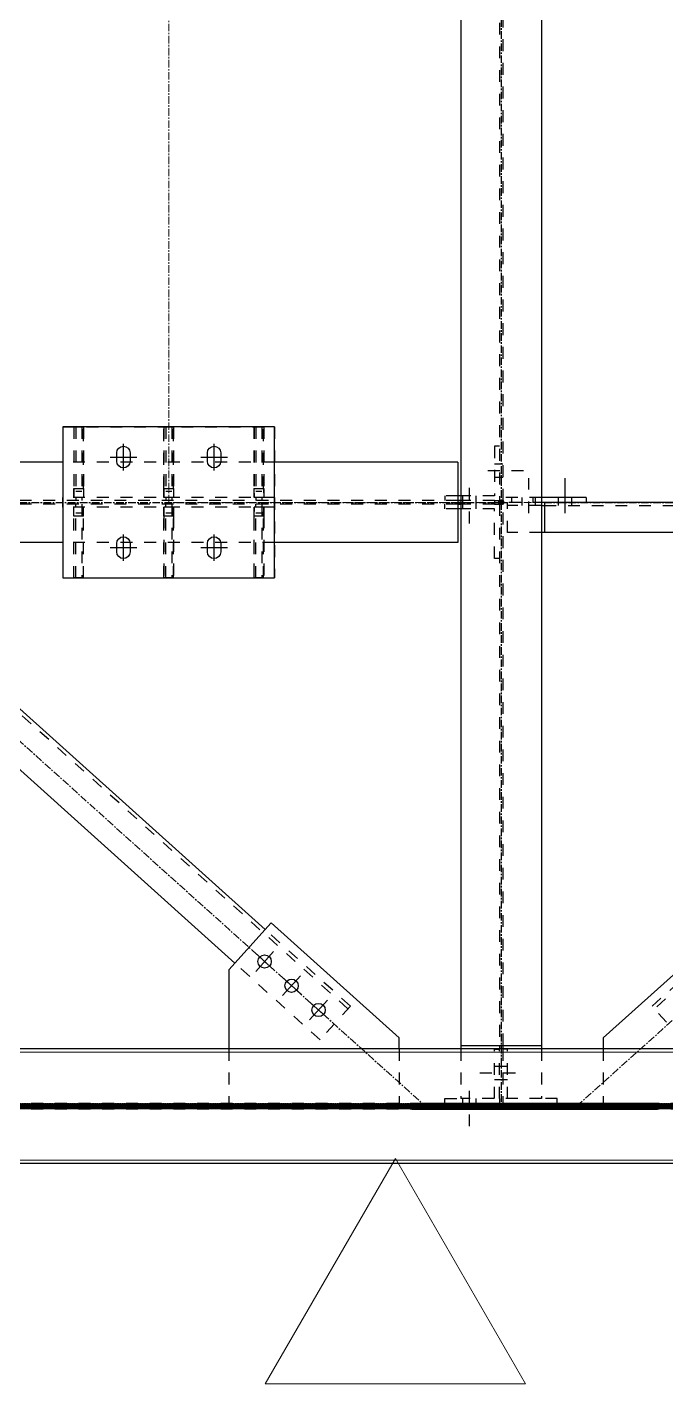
# Model space of a CAD drawing. Header units: inches. Extents: x 209270 to 234360, y -180214 to -150194.
# Drawn here: x 222828 to 223884, y -165723 to -163477 of the extents above; entities that cross this region are included whole.
import ezdxf

# ---------------------------------------------------------------- set-up
doc = ezdxf.new("R2010")
doc.units = ezdxf.units.IN
doc.header["$LTSCALE"] = 10
doc.header["$MEASUREMENT"] = 0
for name, pattern in [('CENTER', [2, 1.25, -0.25, 0.25, -0.25]), ('DXK_LINE_DOT2', [3.9198, 1.9599, -1.9599]), ('DXK_LINE_DOT5', [7.8785, 2.979, -0.9799, 0.9799, -0.9799, 0.9799, -0.9799]), ('HIDDEN', [0.375, 0.25, -0.125])]:
    doc.linetypes.add(name, pattern=pattern)
for name, color, linetype in [('_STR_0', 7, 'Continuous'), ('_STR_1', 7, 'Continuous'), ('_STR_2', 7, 'Continuous'), ('_STR_4', 7, 'Continuous')]:
    doc.layers.add(name, color=color, linetype=linetype)
for name, color, linetype, lineweight in [('CEN', 1, 'CENTER', 9), ('DIM', 42, 'Continuous', 13), ('handrail', 11, 'FENCELINE1', 9), ('HIDDEN', 3, 'HIDDEN', 9), ('MAIN OBJECT', 2, 'Continuous', 18), ('REV-C', 3, 'Continuous', 18)]:
    doc.layers.add(name, color=color, linetype=linetype, lineweight=lineweight)
doc.linetypes.add('FENCELINE1', pattern='A,0.25,-0.1,[133,arial.ttf,S=0.1,R=0,X=-0.1,Y=0],-0.1,1', length=1.45)

# ---------------------------------------------------------------- blocks, each defined once
blk = doc.blocks.new('A$C1f4f58bd')
at = {"layer": 'CEN'}
blk.add_lwpolyline([(1100, 2200), (5000, 2200), (5000, -2700), (1100, -2700)], close=True, dxfattribs=at)
blk = doc.blocks.new('A$Ca106b763')
at = {"layer": 'REV-C'}
blk.add_lwpolyline([(0, 373.2), (-215.5, 0), (215.5, 0)], close=True, dxfattribs=at)
blk = doc.blocks.new('GridLine-116860372-116905 - 114867')
at = {"layer": '_STR_2', "color": 7, "linetype": 'DXK_LINE_DOT5'}
blk.add_line((211379.7, -165263.7), (228961.1, -165263.7), dxfattribs=at)
blk = doc.blocks.new('Part-116860372-114923 - 114867')
at = {"layer": '_STR_1', "color": 6, "linetype": 'DXK_LINE_DOT2'}
for p, q in [((225205.9, -165259), (217317.9, -165259)), ((225205.9, -165268.4), (217317.9, -165268.4))]:
    blk.add_line(p, q, dxfattribs=at)
at = {"layer": '_STR_2', "color": 2, "linetype": 'Continuous'}
for p, q in [((223926.9, -165168.7), (221346.9, -165168.7)), ((223926.9, -165358.7), (221346.9, -165358.7))]:
    blk.add_line(p, q, dxfattribs=at)
at = {"layer": '_STR_4', "color": 4, "linetype": 'CENTER'}
blk.add_line((217011.9, -165263.7), (225511.9, -165263.7), dxfattribs=at)
blk = doc.blocks.new('Part-116860372-114996 - 114867')
at = {"layer": '_STR_4', "linetype": 'Continuous'}
for points in [[(223611.9, -163067.7, -1), (223611.9, -163059.7, -1)], [(223611.9, -165267.7, -1), (223611.9, -165259.7, -1)]]:
    blk.add_hatch(color=4, dxfattribs=at).paths.add_polyline_path(points)
at = {"layer": '_STR_1', "color": 6, "linetype": 'DXK_LINE_DOT2'}
for p, q in [((223545.3, -163077.6), (223545.3, -163178.2)), ((223678.5, -163077.6), (223545.3, -163077.6)), ((223609, -163077.6), (223609, -164266.5)), ((223614.7, -163077.6), (223614.7, -163178.2)), ((223678.5, -163077.6), (223678.5, -163178.2)), ((223614.7, -163183.2), (223614.7, -165163.7)), ((223609, -164266.5), (223609, -165163.7)), ((223545.3, -165168.7), (223545.3, -165251)), ((223609, -165251), (223609, -165168.7)), ((223614.7, -165168.7), (223614.7, -165251)), ((223678.5, -165168.7), (223678.5, -165251)), ((223678.5, -165251), (223545.3, -165251))]:
    blk.add_line(p, q, dxfattribs=at)
at = {"layer": '_STR_2', "color": 2, "linetype": 'Continuous'}
for p, q in [((223545.3, -163178.2), (223545.3, -165168.7)), ((223678.5, -163183.2), (223545.3, -163183.2)), ((223609, -163178.2), (223609, -163183.2)), ((223614.7, -163178.2), (223614.7, -163183.2)), ((223678.5, -163178.2), (223678.5, -165168.7)), ((223678.5, -165163.7), (223545.3, -165163.7)), ((223609, -165163.7), (223609, -165168.7)), ((223614.7, -165163.7), (223614.7, -165168.7))]:
    blk.add_line(p, q, dxfattribs=at)
at = {"layer": '_STR_4', "color": 4, "linetype": 'CENTER'}
blk.add_line((223611.9, -163063.7), (223611.9, -165263.7), dxfattribs=at)
at = {"layer": '_STR_4', "color": 4, "linetype": 'Continuous'}
for centre in [(223611.9, -163063.7), (223611.9, -165263.7)]:
    blk.add_circle(centre, 4, dxfattribs=at)
blk = doc.blocks.new('Part-116860372-116394 - 114867')
at = {"layer": '_STR_1', "color": 6, "linetype": 'DXK_LINE_DOT2'}
for p, q in [((222904.9, -164138.7), (222904.9, -164240.7)), ((222905, -164138.7), (222905, -164240.7)), ((222905, -164138.7), (222920.9, -164138.7)), ((222920.9, -164138.7), (222921, -164138.7)), ((222920.9, -164240.7), (222920.9, -164138.7)), ((222921, -164138.7), (222921, -164240.7)), ((222904.9, -164240.7), (222905, -164255.7)), ((222904.9, -164240.7), (222905, -164240.7)), ((222905, -164255.7), (222905, -164240.7)), ((222905, -164240.7), (222921, -164240.7)), ((222920.9, -164240.7), (222921, -164255.7)), ((222921, -164240.7), (222921, -164255.7)), ((222905, -164255.7), (222905, -164255.7)), ((222921, -164255.7), (222905, -164255.7))]:
    blk.add_line(p, q, dxfattribs=at)
at = {"layer": '_STR_2', "color": 2, "linetype": 'Continuous'}
for p, q in [((222905, -164138.7), (222904.9, -164138.7)), ((222904.9, -164138.7), (222904.9, -164138.7)), ((222904.9, -164138.7), (222905, -164138.7)), ((222905, -164138.7), (222905, -164138.7)), ((222905, -164138.7), (222921, -164138.7)), ((222921, -164138.7), (222921, -164138.7))]:
    blk.add_line(p, q, dxfattribs=at)
blk = doc.blocks.new('Part-116860372-115020 - 114867')
at = {"layer": '_STR_4', "linetype": 'Continuous'}
for points in [[(222514.9, -164267.7, -1), (222514.9, -164259.7, -1)], [(223611.9, -164267.7, -1), (223611.9, -164259.7, -1)]]:
    blk.add_hatch(color=4, dxfattribs=at).paths.add_polyline_path(points)
at = {"layer": '_STR_1', "color": 6, "linetype": 'DXK_LINE_DOT2'}
for p, q in [((223236.9, -164197.1), (222886.9, -164197.1)), ((222525.7, -164260.8), (222525.7, -164266.5)), ((222581.5, -164260.8), (222525.7, -164260.8)), ((223540.3, -164260.8), (222586.5, -164260.8)), ((223601, -164260.8), (223545.3, -164260.8)), ((223601, -164260.8), (223601, -164266.5)), ((222581.5, -164266.5), (222525.7, -164266.5)), ((223540.3, -164266.5), (222586.5, -164266.5)), ((223601, -164266.5), (223545.3, -164266.5)), ((223236.9, -164330.3), (222886.9, -164330.3))]:
    blk.add_line(p, q, dxfattribs=at)
at = {"layer": '_STR_2', "color": 2, "linetype": 'Continuous'}
for p, q in [((222586.5, -164197.1), (222586.5, -164330.3)), ((222886.9, -164197.1), (222586.5, -164197.1)), ((223540.3, -164197.1), (223236.9, -164197.1)), ((223540.3, -164197.1), (223540.3, -164330.3)), ((222586.5, -164260.8), (222581.5, -164260.8)), ((223545.3, -164260.8), (223540.3, -164260.8)), ((222586.5, -164266.5), (222581.5, -164266.5)), ((223545.3, -164266.5), (223540.3, -164266.5)), ((222886.9, -164330.3), (222586.5, -164330.3)), ((223540.3, -164330.3), (223236.9, -164330.3))]:
    blk.add_line(p, q, dxfattribs=at)
at = {"layer": '_STR_4', "color": 4, "linetype": 'CENTER'}
blk.add_line((222514.9, -164263.7), (223611.9, -164263.7), dxfattribs=at)
at = {"layer": '_STR_4', "color": 4, "linetype": 'Continuous'}
for centre in [(222514.9, -164263.7), (223611.9, -164263.7)]:
    blk.add_circle(centre, 4, dxfattribs=at)
blk = doc.blocks.new('Part-116860372-115024 - 114867')
at = {"layer": '_STR_4', "linetype": 'Continuous'}
for points in [[(223611.9, -164267.7, -1), (223611.9, -164259.7, -1)], [(224711.9, -164267.7, -1), (224711.9, -164259.7, -1)]]:
    blk.add_hatch(color=4, dxfattribs=at).paths.add_polyline_path(points)
at = {"layer": '_STR_1', "color": 6, "linetype": 'DXK_LINE_DOT2'}
for p, q in [((223622.7, -164313.7), (223622.7, -164263.7)), ((223683.5, -164263.7), (223622.7, -164263.7)), ((224701, -164263.7), (224640.3, -164263.7)), ((224701, -164313.7), (224701, -164263.7)), ((223678.5, -164268.7), (223622.7, -164268.7)), ((223683.5, -164268.7), (224640.3, -164268.7)), ((224701, -164268.7), (224645.3, -164268.7)), ((223678.5, -164313.7), (223622.7, -164313.7)), ((224701, -164313.7), (224645.3, -164313.7))]:
    blk.add_line(p, q, dxfattribs=at)
at = {"layer": '_STR_2', "color": 2, "linetype": 'Continuous'}
for p, q in [((224640.3, -164263.7), (223683.5, -164263.7)), ((223683.5, -164263.7), (223683.5, -164313.7)), ((224640.3, -164263.7), (224640.3, -164313.7)), ((223678.5, -164268.7), (223683.5, -164268.7)), ((224645.3, -164268.7), (224640.3, -164268.7)), ((224645.3, -164313.7), (223678.5, -164313.7))]:
    blk.add_line(p, q, dxfattribs=at)
at = {"layer": '_STR_4', "color": 4, "linetype": 'CENTER'}
for p, q in [((223611.9, -164263.7), (223622.7, -164263.7)), ((223683.5, -164263.7), (224640.3, -164263.7)), ((224701, -164263.7), (224711.9, -164263.7))]:
    blk.add_line(p, q, dxfattribs=at)
at = {"layer": '_STR_4', "color": 4, "linetype": 'Continuous'}
for centre in [(223611.9, -164263.7), (224711.9, -164263.7)]:
    blk.add_circle(centre, 4, dxfattribs=at)
blk = doc.blocks.new('Part-116860372-116139 - 114867')
at = {"layer": '_STR_1', "color": 6, "linetype": 'DXK_LINE_DOT2'}
for p, q in [((223161.1, -165168.7), (223161.1, -165259)), ((223443.3, -165168.7), (223443.3, -165259))]:
    blk.add_line(p, q, dxfattribs=at)
at = {"layer": '_STR_2', "color": 2, "linetype": 'Continuous'}
for p, q in [((223231.4, -164959.7), (223161.1, -165037.7)), ((223443.3, -165150.6), (223231.4, -164959.7)), ((223161.1, -165037.7), (223161.1, -165168.7)), ((223443.3, -165168.7), (223443.3, -165150.6))]:
    blk.add_line(p, q, dxfattribs=at)
blk = doc.blocks.new('Part-116860372-115071 - 114867')
at = {"layer": '_STR_4', "linetype": 'Continuous'}
for points in [[(222514.9, -164392.7, -1), (222514.9, -164384.7, -1)], [(223486.9, -165267.7, -1), (223486.9, -165259.7, -1)]]:
    blk.add_hatch(color=4, dxfattribs=at).paths.add_polyline_path(points)
at = {"layer": '_STR_1', "color": 6, "linetype": 'DXK_LINE_DOT2'}
for p, q in [((222646.6, -164453.5), (222596.5, -164509.2)), ((223358.5, -165102.4), (222642.6, -164458)), ((222646.6, -164453.5), (222787.9, -164580.6)), ((222737.7, -164636.4), (222596.5, -164509.2)), ((223362.5, -165097.9), (223221.3, -164970.8)), ((223312.4, -165153.7), (223171.1, -165026.6)), ((223362.5, -165097.9), (223312.4, -165153.7))]:
    blk.add_line(p, q, dxfattribs=at)
at = {"layer": '_STR_2', "color": 2, "linetype": 'Continuous'}
for p, q in [((223221.3, -164970.8), (222787.9, -164580.6)), ((223171.1, -165026.6), (222737.7, -164636.4))]:
    blk.add_line(p, q, dxfattribs=at)
at = {"layer": '_STR_4', "color": 4, "linetype": 'CENTER'}
blk.add_line((222514.9, -164388.7), (223486.9, -165263.7), dxfattribs=at)
at = {"layer": '_STR_4', "color": 4, "linetype": 'Continuous'}
for centre in [(222514.9, -164388.7), (223486.9, -165263.7)]:
    blk.add_circle(centre, 4, dxfattribs=at)
blk = doc.blocks.new('Part-116860372-115072 - 114867')
at = {"layer": '_STR_4', "linetype": 'Continuous'}
for points in [[(224711.9, -164392.7, -1), (224711.9, -164384.7, -1)], [(223736.9, -165267.7, -1), (223736.9, -165259.7, -1)]]:
    blk.add_hatch(color=4, dxfattribs=at).paths.add_polyline_path(points)
at = {"layer": '_STR_1', "color": 6, "linetype": 'DXK_LINE_DOT2'}
for p, q in [((224584.2, -164457.6), (223865.7, -165102.3)), ((224580.2, -164453.1), (224438.8, -164580)), ((224580.2, -164453.1), (224630.3, -164508.9)), ((224630.3, -164508.9), (224488.9, -164635.8)), ((223861.7, -165097.9), (224003.1, -164971)), ((224053.2, -165026.8), (223911.8, -165153.7)), ((223911.8, -165153.7), (223861.7, -165097.9))]:
    blk.add_line(p, q, dxfattribs=at)
at = {"layer": '_STR_2', "color": 2, "linetype": 'Continuous'}
for p, q in [((224438.8, -164580), (224003.1, -164971)), ((224488.9, -164635.8), (224053.2, -165026.8))]:
    blk.add_line(p, q, dxfattribs=at)
at = {"layer": '_STR_4', "color": 4, "linetype": 'CENTER'}
blk.add_line((223736.9, -165263.7), (224711.9, -164388.7), dxfattribs=at)
at = {"layer": '_STR_4', "color": 4, "linetype": 'Continuous'}
for centre in [(224711.9, -164388.7), (223736.9, -165263.7)]:
    blk.add_circle(centre, 4, dxfattribs=at)
blk = doc.blocks.new('Part-116860372-115235 - 114867')
at = {"layer": '_STR_1', "color": 6, "linetype": 'DXK_LINE_DOT2'}
for p, q in [((223622.7, -165169), (223614.7, -165169)), ((223622.7, -165251), (223622.7, -165169)), ((223614.7, -165251), (223614.7, -165259)), ((223704.7, -165251), (223678.5, -165251)), ((223704.7, -165259), (223704.7, -165251))]:
    blk.add_line(p, q, dxfattribs=at)
blk = doc.blocks.new('Part-116860372-115234 - 114867')
at = {"layer": '_STR_1', "color": 6, "linetype": 'DXK_LINE_DOT2'}
for p, q in [((223601, -165251), (223601, -165169)), ((223601, -165169), (223609, -165169)), ((223519, -165259), (223519, -165251)), ((223519, -165251), (223545.3, -165251)), ((223609, -165251), (223609, -165259))]:
    blk.add_line(p, q, dxfattribs=at)
blk = doc.blocks.new('Bolt-116860372-115236 - 114867')
at = {"layer": '_STR_1', "color": 1, "linetype": 'DXK_LINE_DOT2'}
for p, q in [((223609, -165198), (223601, -165198)), ((223614.7, -165198), (223609, -165198)), ((223622.7, -165198), (223614.7, -165198)), ((223635.7, -165209), (223567.7, -165209)), ((223609, -165220), (223601, -165220)), ((223614.7, -165220), (223609, -165220)), ((223622.7, -165220), (223614.7, -165220))]:
    blk.add_line(p, q, dxfattribs=at)
blk = doc.blocks.new('Part-116860372-150037 - 114867')
at = {"layer": '_STR_1', "color": 6, "linetype": 'DXK_LINE_DOT2'}
for p, q in [((223206, -164388.7), (223206, -164266.5)), ((223216, -164281.5), (223206, -164281.5)), ((223216, -164266.5), (223216, -164388.7)), ((223206, -164388.7), (223216, -164388.7))]:
    blk.add_line(p, q, dxfattribs=at)
blk = doc.blocks.new('Bolt-116860372-115286 - 114867')
at = {"layer": '_STR_1', "color": 1, "linetype": 'DXK_LINE_DOT2'}
for p, q in [((223548, -165251), (223548, -165259)), ((223559, -165238), (223559, -165301)), ((223570, -165251), (223570, -165259)), ((223548, -165259), (223548, -165268.4)), ((223570, -165259), (223570, -165268.4))]:
    blk.add_line(p, q, dxfattribs=at)
blk = doc.blocks.new('Part-116860372-115293 - 114867')
at = {"layer": '_STR_1', "color": 6, "linetype": 'DXK_LINE_DOT2'}
for p, q in [((223519, -164274.5), (223519, -164266.5)), ((223540.3, -164274.5), (223519, -164274.5)), ((223540.3, -164266.5), (223545.3, -164266.5)), ((223601, -164274.5), (223545.3, -164274.5)), ((223601, -164266.5), (223609, -164266.5)), ((223601, -164356.5), (223601, -164274.5)), ((223609, -164356.5), (223601, -164356.5))]:
    blk.add_line(p, q, dxfattribs=at)
at = {"layer": '_STR_2', "color": 2, "linetype": 'Continuous'}
blk.add_line((223545.3, -164274.5), (223540.3, -164274.5), dxfattribs=at)
blk = doc.blocks.new('Part-116860372-115294 - 114867')
at = {"layer": '_STR_1', "color": 6, "linetype": 'DXK_LINE_DOT2'}
for p, q in [((223609, -164170.8), (223601, -164170.8)), ((223601, -164170.8), (223601, -164252.8)), ((223519, -164252.8), (223519, -164260.8)), ((223540.3, -164252.8), (223519, -164252.8)), ((223540.3, -164260.8), (223545.3, -164260.8)), ((223601, -164252.8), (223545.3, -164252.8)), ((223601, -164260.8), (223609, -164260.8))]:
    blk.add_line(p, q, dxfattribs=at)
at = {"layer": '_STR_2', "color": 2, "linetype": 'Continuous'}
blk.add_line((223545.3, -164252.8), (223540.3, -164252.8), dxfattribs=at)
blk = doc.blocks.new('Bolt-116860372-115295 - 114867')
at = {"layer": '_STR_1', "color": 1, "linetype": 'DXK_LINE_DOT2'}
for p, q in [((223559, -164239.8), (223559, -164307.8)), ((223548, -164252.8), (223548, -164260.8)), ((223548, -164260.8), (223548, -164266.5)), ((223570, -164252.8), (223570, -164260.8)), ((223570, -164260.8), (223570, -164266.5)), ((223548, -164266.5), (223548, -164274.5)), ((223570, -164266.5), (223570, -164274.5))]:
    blk.add_line(p, q, dxfattribs=at)
blk = doc.blocks.new('Bolt-116860372-115300 - 114867')
at = {"layer": '_STR_1', "color": 1, "linetype": 'DXK_LINE_DOT2'}
for p, q in [((223589.9, -164210.8), (223652.9, -164210.8)), ((223601, -164199.8), (223609, -164199.8)), ((223609, -164199.8), (223614.7, -164199.8)), ((223601, -164221.8), (223609, -164221.8)), ((223609, -164221.8), (223614.7, -164221.8))]:
    blk.add_line(p, q, dxfattribs=at)
blk = doc.blocks.new('Part-116860372-116393 - 114867')
at = {"layer": '_STR_2', "color": 2, "linetype": 'Continuous'}
for p, q in [((222886.9, -164138.7), (222886.9, -164388.7)), ((223236.9, -164138.7), (222886.9, -164138.7)), ((223236.9, -164388.7), (223236.9, -164138.7)), ((222886.9, -164388.7), (223236.9, -164388.7))]:
    blk.add_line(p, q, dxfattribs=at)
blk = doc.blocks.new('Part-116860372-116391 - 114867')
at = {"layer": '_STR_1', "color": 6, "linetype": 'DXK_LINE_DOT2'}
for p, q in [((222886.9, -164271.7), (222886.9, -164255.7)), ((222886.9, -164271.7), (222886.9, -164255.7)), ((222886.9, -164255.7), (222886.9, -164255.7)), ((223236.9, -164255.7), (222886.9, -164255.7)), ((223236.9, -164271.7), (223236.9, -164255.7)), ((222886.9, -164271.7), (222886.9, -164271.7)), ((223236.9, -164271.7), (222886.9, -164271.7))]:
    blk.add_line(p, q, dxfattribs=at)
at = {"layer": '_STR_2', "color": 2, "linetype": 'Continuous'}
for p, q in [((223236.9, -164255.7), (223236.9, -164255.7)), ((223236.9, -164255.7), (223236.9, -164271.7)), ((223236.9, -164271.7), (223236.9, -164271.7))]:
    blk.add_line(p, q, dxfattribs=at)
blk = doc.blocks.new('Part-116860372-116399 - 114867')
at = {"layer": '_STR_1', "color": 6, "linetype": 'DXK_LINE_DOT2'}
for p, q in [((222904.9, -164286.7), (222905, -164271.7)), ((222904.9, -164286.7), (222905, -164286.7)), ((222904.9, -164388.7), (222904.9, -164286.7)), ((222921, -164271.7), (222905, -164271.7)), ((222905, -164286.7), (222905, -164271.7)), ((222921, -164286.7), (222905, -164286.7)), ((222905, -164388.7), (222905, -164286.7)), ((222920.9, -164286.7), (222921, -164271.7)), ((222920.9, -164388.7), (222920.9, -164286.7)), ((222921, -164286.7), (222921, -164271.7)), ((222921, -164271.7), (222921, -164271.7)), ((222921, -164388.7), (222921, -164286.7)), ((222905, -164388.7), (222920.9, -164388.7)), ((222920.9, -164388.7), (222921, -164388.7))]:
    blk.add_line(p, q, dxfattribs=at)
at = {"layer": '_STR_2', "color": 2, "linetype": 'Continuous'}
for p, q in [((222904.9, -164388.7), (222905, -164388.7)), ((222904.9, -164388.7), (222905, -164388.7)), ((222904.9, -164388.7), (222904.9, -164388.7)), ((222921, -164388.7), (222905, -164388.7)), ((222905, -164388.7), (222905, -164388.7)), ((222921, -164388.7), (222921, -164388.7))]:
    blk.add_line(p, q, dxfattribs=at)
blk = doc.blocks.new('Part-116860372-150038 - 114867')
at = {"layer": '_STR_1', "color": 6, "linetype": 'DXK_LINE_DOT2'}
for p, q in [((223206, -164138.7), (223206, -164260.8)), ((223206, -164138.7), (223216, -164138.7)), ((223216, -164138.7), (223216, -164260.8)), ((223216, -164245.8), (223206, -164245.8))]:
    blk.add_line(p, q, dxfattribs=at)
blk = doc.blocks.new('Part-116860372-150036 - 114867')
at = {"layer": '_STR_1', "color": 6, "linetype": 'DXK_LINE_DOT2'}
for p, q in [((223056.9, -164138.7), (223056.9, -164260.8)), ((223066.9, -164138.7), (223066.9, -164260.8)), ((223066.9, -164245.8), (223056.9, -164245.8))]:
    blk.add_line(p, q, dxfattribs=at)
at = {"layer": '_STR_2', "color": 2, "linetype": 'Continuous'}
for p, q in [((223056.9, -164138.7), (223056.9, -164138.7)), ((223066.9, -164138.7), (223056.9, -164138.7)), ((223066.9, -164138.7), (223066.9, -164138.7))]:
    blk.add_line(p, q, dxfattribs=at)
blk = doc.blocks.new('Part-116860372-115659 - 114867')
at = {"layer": '_STR_1', "color": 6, "linetype": 'DXK_LINE_DOT2'}
for p, q in [((223678.5, -164255.7), (223614.7, -164255.7)), ((223629.7, -164263.7), (223629.7, -164255.7)), ((223664.7, -164263.7), (223664.7, -164255.7))]:
    blk.add_line(p, q, dxfattribs=at)
at = {"layer": '_STR_2', "color": 2, "linetype": 'Continuous'}
for p, q in [((223752.7, -164255.7), (223678.5, -164255.7)), ((223683.5, -164263.7), (223678.5, -164263.7)), ((223752.7, -164255.7), (223752.7, -164263.7))]:
    blk.add_line(p, q, dxfattribs=at)
blk = doc.blocks.new('Bolt-116860372-115660 - 114867')
at = {"layer": '_STR_1', "color": 1, "linetype": 'DXK_LINE_DOT2'}
for p, q in [((223657.7, -164281.7), (223657.7, -164223.7)), ((223646.7, -164263.7), (223646.7, -164255.7)), ((223646.7, -164268.7), (223646.7, -164263.7)), ((223668.7, -164263.7), (223668.7, -164255.7)), ((223668.7, -164268.7), (223668.7, -164263.7))]:
    blk.add_line(p, q, dxfattribs=at)
at = {"layer": '_STR_2', "color": 1, "linetype": 'Continuous'}
for p, q in [((223717.7, -164281.7), (223717.7, -164223.7)), ((223706.7, -164263.7), (223706.7, -164255.7)), ((223706.7, -164268.7), (223706.7, -164263.7)), ((223728.7, -164263.7), (223728.7, -164255.7)), ((223728.7, -164268.7), (223728.7, -164263.7))]:
    blk.add_line(p, q, dxfattribs=at)
blk = doc.blocks.new('Part-116860372-116398 - 114867')
at = {"layer": '_STR_1', "color": 6, "linetype": 'DXK_LINE_DOT2'}
for p, q in [((223203, -164271.7), (223202.9, -164286.7)), ((223203, -164286.7), (223202.9, -164286.7)), ((223202.9, -164286.7), (223202.9, -164388.7)), ((223219, -164271.7), (223203, -164271.7)), ((223203, -164286.7), (223203, -164271.7)), ((223219, -164286.7), (223203, -164286.7)), ((223203, -164388.7), (223203, -164286.7)), ((223218.9, -164286.7), (223219, -164271.7)), ((223218.9, -164388.7), (223218.9, -164286.7)), ((223219, -164271.7), (223219, -164286.7)), ((223219, -164271.7), (223219, -164271.7)), ((223219, -164286.7), (223219, -164388.7)), ((223203, -164388.7), (223218.9, -164388.7)), ((223218.9, -164388.7), (223219, -164388.7))]:
    blk.add_line(p, q, dxfattribs=at)
at = {"layer": '_STR_2', "color": 2, "linetype": 'Continuous'}
for p in [(223202.9, -164388.7), (223202.9, -164388.7), (223219, -164388.7)]:
    blk.add_line(p, (223203, -164388.7), dxfattribs=at)
blk = doc.blocks.new('Part-116860372-116396 - 114867')
at = {"layer": '_STR_1', "color": 6, "linetype": 'DXK_LINE_DOT2'}
for p, q in [((223053.9, -164240.7), (223053.9, -164138.7)), ((223053.9, -164138.7), (223053.9, -164138.7)), ((223053.9, -164138.7), (223053.9, -164240.7)), ((223053.9, -164138.7), (223069.9, -164138.7)), ((223053.9, -164138.7), (223053.9, -164138.7)), ((223069.9, -164138.7), (223069.9, -164240.7)), ((223069.9, -164138.7), (223069.9, -164138.7)), ((223069.9, -164240.7), (223069.9, -164138.7)), ((223053.9, -164255.7), (223053.9, -164240.7)), ((223053.9, -164240.7), (223053.9, -164255.7)), ((223053.9, -164240.7), (223069.9, -164240.7)), ((223053.9, -164240.7), (223053.9, -164240.7)), ((223069.9, -164240.7), (223069.9, -164255.7)), ((223069.9, -164240.7), (223069.9, -164255.7)), ((223053.9, -164255.7), (223053.9, -164255.7)), ((223069.9, -164255.7), (223053.9, -164255.7))]:
    blk.add_line(p, q, dxfattribs=at)
blk = doc.blocks.new('Part-116860372-116392 - 114867')
at = {"layer": '_STR_1', "color": 6, "linetype": 'DXK_LINE_DOT2'}
for p, q in [((223202.9, -164138.7), (223202.9, -164240.7)), ((223203, -164138.7), (223203, -164240.7)), ((223203, -164138.7), (223218.9, -164138.7)), ((223218.9, -164138.7), (223219, -164138.7)), ((223218.9, -164240.7), (223218.9, -164138.7)), ((223219, -164138.7), (223219, -164240.7)), ((223202.9, -164240.7), (223203, -164255.7)), ((223202.9, -164240.7), (223203, -164240.7)), ((223203, -164255.7), (223203, -164240.7)), ((223203, -164240.7), (223219, -164240.7)), ((223218.9, -164240.7), (223219, -164255.7)), ((223219, -164240.7), (223219, -164255.7)), ((223203, -164255.7), (223203, -164255.7)), ((223219, -164255.7), (223203, -164255.7))]:
    blk.add_line(p, q, dxfattribs=at)
at = {"layer": '_STR_2', "color": 2, "linetype": 'Continuous'}
for p, q in [((223203, -164138.7), (223202.9, -164138.7)), ((223202.9, -164138.7), (223202.9, -164138.7)), ((223202.9, -164138.7), (223203, -164138.7)), ((223203, -164138.7), (223203, -164138.7)), ((223203, -164138.7), (223219, -164138.7)), ((223219, -164138.7), (223219, -164138.7))]:
    blk.add_line(p, q, dxfattribs=at)
blk = doc.blocks.new('Bolt-116860372-116140 - 114867')
at = {"layer": '_STR_2', "color": 1, "linetype": 'Continuous'}
for p, q in [((223204.2, -165009.3), (223236.9, -165038.7)), ((223205.9, -165040.3), (223235.3, -165007.6)), ((223248.8, -165049.4), (223281.5, -165078.8)), ((223250.4, -165080.5), (223279.9, -165047.8)), ((223293.4, -165089.5), (223326.1, -165119)), ((223295, -165120.6), (223324.5, -165087.9))]:
    blk.add_line(p, q, dxfattribs=at)
for centre in [(223220.6, -165024), (223265.2, -165064.1), (223309.8, -165104.3)]:
    blk.add_circle(centre, 11, dxfattribs=at)
blk = doc.blocks.new('Part-116860372-116142 - 114867')
at = {"layer": '_STR_1', "color": 6, "linetype": 'DXK_LINE_DOT2'}
for p, q in [((224063.3, -165123.7), (224063.3, -165259)), ((223780.6, -165168.7), (223780.6, -165259))]:
    blk.add_line(p, q, dxfattribs=at)
at = {"layer": '_STR_2', "color": 2, "linetype": 'Continuous'}
for p, q in [((223993.1, -164959.8), (223780.6, -165150.6)), ((224063.3, -165037.9), (223993.1, -164959.8)), ((224063.3, -165037.9), (224063.3, -165123.7)), ((223780.6, -165150.6), (223780.6, -165168.7))]:
    blk.add_line(p, q, dxfattribs=at)
blk = doc.blocks.new('Part-116860372-116397 - 114867')
at = {"layer": '_STR_1', "color": 6, "linetype": 'DXK_LINE_DOT2'}
for p, q in [((222886.9, -164138.7), (222886.9, -164388.7)), ((222886.9, -164138.7), (223236.9, -164138.7)), ((223236.9, -164138.7), (223236.9, -164388.7)), ((222886.9, -164388.7), (223236.9, -164388.7))]:
    blk.add_line(p, q, dxfattribs=at)
blk = doc.blocks.new('Part-116860372-150040 - 114867')
at = {"layer": '_STR_1', "color": 6, "linetype": 'DXK_LINE_DOT2'}
for p, q in [((222908, -164138.7), (222908, -164260.8)), ((222908, -164138.7), (222918, -164138.7)), ((222918, -164138.7), (222918, -164260.8)), ((222918, -164245.8), (222908, -164245.8))]:
    blk.add_line(p, q, dxfattribs=at)
blk = doc.blocks.new('Bolt-116860372-116395 - 114867')
at = {"layer": '_STR_2', "color": 1, "linetype": 'Continuous'}
for p, q in [((222976.7, -164177.5), (222979.1, -164173.9)), ((222979.1, -164173.9), (222982.7, -164171.5)), ((222982.7, -164171.5), (222986.9, -164170.7)), ((222986.9, -164210.7), (222986.9, -164166.7)), ((222986.9, -164170.7), (222986.9, -164170.7)), ((222986.9, -164170.7), (222991.1, -164171.5)), ((222991.1, -164171.5), (222994.6, -164173.9)), ((222994.6, -164173.9), (222997, -164177.5)), ((223126.7, -164177.5), (223129.1, -164173.9)), ((223129.1, -164173.9), (223132.7, -164171.6)), ((223132.7, -164171.6), (223136.9, -164170.7)), ((223136.9, -164210.7), (223136.9, -164166.7)), ((223136.9, -164170.7), (223136.9, -164170.7)), ((223136.9, -164170.7), (223141.1, -164171.6)), ((223141.1, -164171.6), (223144.6, -164173.9)), ((223144.6, -164173.9), (223147, -164177.5)), ((222964.9, -164188.7), (223008.9, -164188.7)), ((222975.9, -164181.7), (222976.7, -164177.5)), ((222975.9, -164195.7), (222975.9, -164181.7)), ((222976.7, -164199.9), (222975.9, -164195.7)), ((222997, -164177.5), (222997.9, -164181.7)), ((222997.9, -164195.7), (222997, -164199.9)), ((222997.9, -164181.7), (222997.9, -164195.7)), ((223114.9, -164188.7), (223158.9, -164188.7)), ((223125.9, -164181.7), (223126.7, -164177.5)), ((223125.9, -164195.7), (223125.9, -164181.7)), ((223126.7, -164199.9), (223125.9, -164195.7)), ((223147, -164177.5), (223147.9, -164181.7)), ((223147.9, -164195.7), (223147, -164199.9)), ((223147.9, -164181.7), (223147.9, -164195.7)), ((222979.1, -164203.5), (222976.7, -164199.9)), ((222982.7, -164205.9), (222979.1, -164203.5)), ((222986.9, -164206.7), (222982.7, -164205.9)), ((222991.1, -164205.9), (222986.9, -164206.7)), ((222986.9, -164206.7), (222986.9, -164206.7)), ((222994.6, -164203.5), (222991.1, -164205.9)), ((222997, -164199.9), (222994.6, -164203.5)), ((223129.1, -164203.5), (223126.7, -164199.9)), ((223132.7, -164205.9), (223129.1, -164203.5)), ((223136.9, -164206.7), (223132.7, -164205.9)), ((223141.1, -164205.9), (223136.9, -164206.7)), ((223136.9, -164206.7), (223136.9, -164206.7)), ((223144.6, -164203.5), (223141.1, -164205.9)), ((223147, -164199.9), (223144.6, -164203.5)), ((222975.9, -164331.7), (222976.7, -164327.5)), ((222975.9, -164345.7), (222975.9, -164331.7)), ((222976.7, -164327.5), (222979.1, -164323.9)), ((222979.1, -164323.9), (222982.6, -164321.5)), ((222982.6, -164321.5), (222986.9, -164320.7)), ((222986.9, -164360.7), (222986.9, -164316.7)), ((222986.9, -164320.7), (222986.9, -164320.7)), ((222986.9, -164320.7), (222991.1, -164321.5)), ((222991.1, -164321.5), (222994.6, -164323.9)), ((222994.6, -164323.9), (222997, -164327.5)), ((222997, -164327.5), (222997.9, -164331.7)), ((222997.9, -164331.7), (222997.9, -164345.7)), ((223125.9, -164331.7), (223126.7, -164327.5)), ((223125.9, -164345.7), (223125.9, -164331.7)), ((223126.7, -164327.5), (223129.1, -164323.9)), ((223129.1, -164323.9), (223132.6, -164321.6)), ((223132.6, -164321.6), (223136.9, -164320.7)), ((223136.9, -164360.7), (223136.9, -164316.7)), ((223136.9, -164320.7), (223136.9, -164320.7)), ((223136.9, -164320.7), (223141.1, -164321.6)), ((223141.1, -164321.6), (223144.6, -164323.9)), ((223144.6, -164323.9), (223147, -164327.5)), ((223147, -164327.5), (223147.9, -164331.7)), ((223147.9, -164331.7), (223147.9, -164345.7)), ((222964.9, -164338.7), (223008.9, -164338.7)), ((222976.7, -164349.9), (222975.9, -164345.7)), ((222979.1, -164353.5), (222976.7, -164349.9)), ((222982.6, -164355.9), (222979.1, -164353.5)), ((222994.6, -164353.5), (222991.1, -164355.9)), ((222997, -164349.9), (222994.6, -164353.5)), ((222997.9, -164345.7), (222997, -164349.9)), ((223114.9, -164338.7), (223158.9, -164338.7)), ((223126.7, -164349.9), (223125.9, -164345.7)), ((223129.1, -164353.5), (223126.7, -164349.9)), ((223132.6, -164355.9), (223129.1, -164353.5)), ((223144.6, -164353.5), (223141.1, -164355.9)), ((223147, -164349.9), (223144.6, -164353.5)), ((223147.9, -164345.7), (223147, -164349.9)), ((222986.9, -164356.7), (222982.6, -164355.9)), ((222991.1, -164355.9), (222986.9, -164356.7)), ((222986.9, -164356.7), (222986.9, -164356.7)), ((223136.9, -164356.7), (223132.6, -164355.9)), ((223141.1, -164355.9), (223136.9, -164356.7)), ((223136.9, -164356.7), (223136.9, -164356.7))]:
    blk.add_line(p, q, dxfattribs=at)
blk = doc.blocks.new('Part-116860372-116400 - 114867')
at = {"layer": '_STR_1', "color": 6, "linetype": 'DXK_LINE_DOT2'}
for p, q in [((223069.9, -164271.7), (223053.9, -164271.7)), ((223053.9, -164286.7), (223053.9, -164271.7)), ((223053.9, -164271.7), (223053.9, -164286.7)), ((223069.9, -164286.7), (223053.9, -164286.7)), ((223053.9, -164388.7), (223053.9, -164286.7)), ((223053.9, -164286.7), (223053.9, -164286.7)), ((223053.9, -164286.7), (223053.9, -164388.7)), ((223069.9, -164271.7), (223069.9, -164286.7)), ((223069.9, -164286.7), (223069.9, -164271.7)), ((223069.9, -164271.7), (223069.9, -164271.7)), ((223069.9, -164286.7), (223069.9, -164388.7)), ((223069.9, -164388.7), (223069.9, -164286.7)), ((223069.9, -164388.7), (223053.9, -164388.7)), ((223053.9, -164388.7), (223053.9, -164388.7)), ((223053.9, -164388.7), (223053.9, -164388.7)), ((223069.9, -164388.7), (223069.9, -164388.7))]:
    blk.add_line(p, q, dxfattribs=at)
blk = doc.blocks.new('Part-116860372-116419 - 114867')
at = {"layer": '_STR_1', "color": 6, "linetype": 'DXK_LINE_DOT2'}
for p, q in [((223056.9, -164388.7), (223056.9, -164266.5)), ((223066.9, -164281.5), (223056.9, -164281.5)), ((223066.9, -164266.5), (223066.9, -164388.7)), ((223056.9, -164388.7), (223066.9, -164388.7))]:
    blk.add_line(p, q, dxfattribs=at)
blk = doc.blocks.new('Part-116860372-116881 - 114867')
at = {"layer": '_STR_2', "color": 2, "linetype": 'Continuous'}
for p, q in [((223463.9, -165258.7), (223870.8, -165258.7)), ((223463.9, -165258.7), (223463.9, -165268.7)), ((223463.9, -165268.7), (223870.8, -165268.7)), ((223622.2, -165268.7), (223622.2, -165258.7)), ((223870.8, -165258.7), (223870.8, -165268.7))]:
    blk.add_line(p, q, dxfattribs=at)
blk = doc.blocks.new('Part-116860372-150039 - 114867')
at = {"layer": '_STR_1', "color": 6, "linetype": 'DXK_LINE_DOT2'}
for p, q in [((222908, -164388.7), (222908, -164266.5)), ((222918, -164281.5), (222908, -164281.5)), ((222918, -164266.5), (222918, -164388.7)), ((222908, -164388.7), (222918, -164388.7))]:
    blk.add_line(p, q, dxfattribs=at)

msp = doc.modelspace()

# ---------------------------------------------------------------- linework, layer by layer
at = {"layer": 'CEN'}
msp.add_line((217212.2, -165263.7), (228311.6, -165263.7), dxfattribs=at)
at = {"layer": 'CEN', "elevation": 0.8}
msp.add_lwpolyline([(217011.9, -155263.7), (228511.9, -155263.7), (228511.9, -165263.7), (217011.9, -165263.7)], close=True, dxfattribs=at)
msp.add_lwpolyline([(217011.9, -165263.7), (217011.9, -165263.7), (228511.9, -165263.7), (228511.9, -165268.7)], dxfattribs=at)
at = {"layer": 'handrail', "const_width": 10}
msp.add_lwpolyline([(217011.9, -157988.4), (217011.9, -165263.7), (228511.9, -165263.7), (228511.9, -163968.7)], dxfattribs=at)
at = {"layer": 'HIDDEN', "elevation": 0}
msp.add_lwpolyline([(228307.2, -165268.1), (217216.6, -165268.1), (217216.6, -165259.3), (228307.2, -165259.3)], close=True, dxfattribs=at)
at = {"layer": 'MAIN OBJECT', "elevation": 0}
msp.add_lwpolyline([(228307.2, -165353.1), (217216.6, -165353.1), (217216.6, -165174.3), (228307.2, -165174.3)], close=True, dxfattribs=at)

# ---------------------------------------------------------------- block references
at = {"layer": '_STR_0', "zscale": 0.8}
for name in ['Part-116860372-114996 - 114867', 'Part-116860372-116393 - 114867', 'Part-116860372-116397 - 114867', 'Part-116860372-116394 - 114867', 'Part-116860372-150040 - 114867', 'Part-116860372-116396 - 114867', 'Part-116860372-150036 - 114867', 'Part-116860372-116392 - 114867', 'Part-116860372-150038 - 114867', 'Bolt-116860372-116395 - 114867', 'Part-116860372-115294 - 114867', 'Part-116860372-115020 - 114867', 'Bolt-116860372-115300 - 114867', 'Bolt-116860372-115295 - 114867', 'Bolt-116860372-115660 - 114867', 'Part-116860372-116391 - 114867', 'Part-116860372-115024 - 114867', 'Part-116860372-115659 - 114867', 'Part-116860372-116399 - 114867', 'Part-116860372-150039 - 114867', 'Part-116860372-116400 - 114867', 'Part-116860372-116419 - 114867', 'Part-116860372-116398 - 114867', 'Part-116860372-150037 - 114867', 'Part-116860372-115293 - 114867', 'Part-116860372-115071 - 114867', 'Part-116860372-115072 - 114867', 'Part-116860372-116139 - 114867', 'Part-116860372-116142 - 114867', 'Bolt-116860372-116140 - 114867', 'GridLine-116860372-116905 - 114867', 'Part-116860372-114923 - 114867', 'Part-116860372-115234 - 114867', 'Part-116860372-115235 - 114867', 'Bolt-116860372-115236 - 114867', 'Bolt-116860372-115286 - 114867', 'Part-116860372-116881 - 114867']:
    msp.add_blockref(name, (0, 0), dxfattribs=at)
at = {"layer": 'DIM'}
msp.add_blockref('A$C1f4f58bd', (221961.9, -161563.7, -450449365.8), dxfattribs=at)
at = {"layer": 'REV-C'}
msp.add_blockref('A$Ca106b763', (223436.9, -165723.3), dxfattribs=at)

doc.saveas('drawing.dxf')
